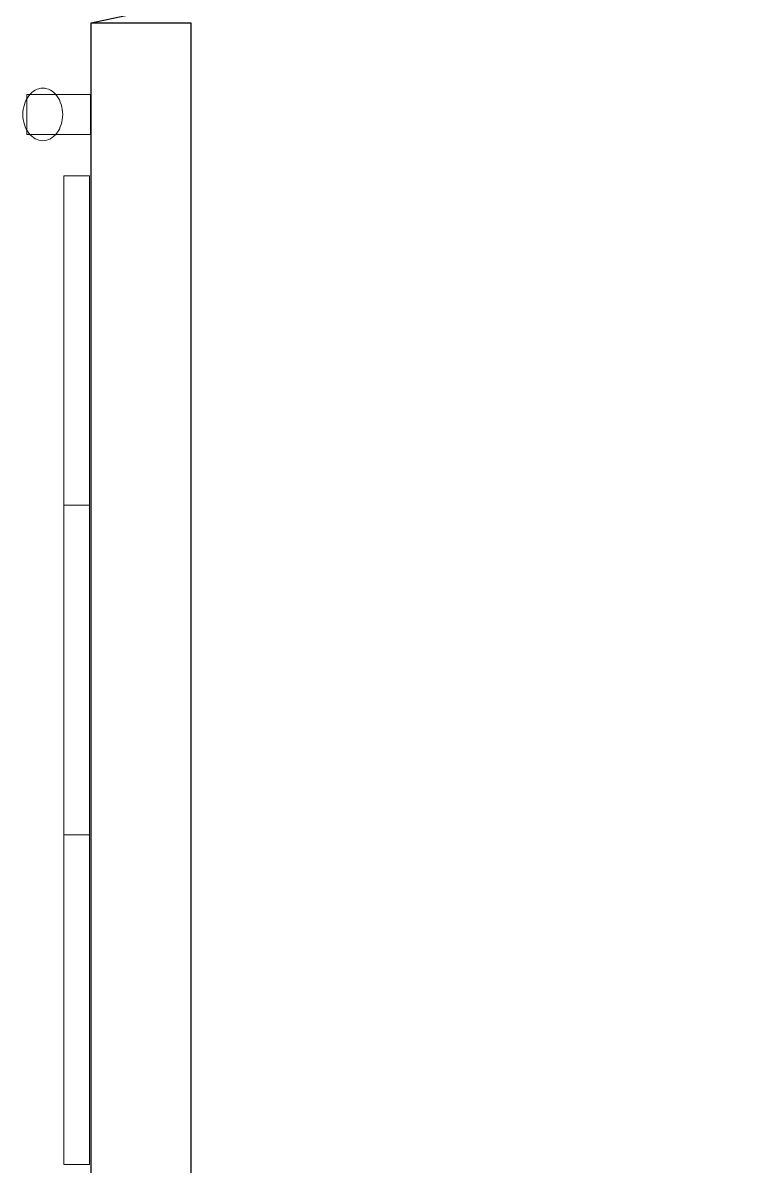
# Model space of a CAD drawing. Header units: metres. Extents: x 2172.2 to 2210.6, y 415.3 to 458.1.
# Drawn here: x 2201.74 to 2203.536, y 437.293 to 440.166 of the extents above; entities that cross this region are included whole.
import ezdxf

# ---------------------------------------------------------------- set-up
doc = ezdxf.new("R2010")
doc.units = ezdxf.units.M
for name, color, linetype, lineweight in [('NC_N1_WALL_DECOR', 7, 'CONTINUOUS', 13), ('NC_N1_WALL_LIGHTS', 7, 'CONTINUOUS', 13), ('NC_N1_WALLS', 7, 'CONTINUOUS', 25)]:
    doc.layers.add(name, color=color, linetype=linetype, lineweight=lineweight)

# ---------------------------------------------------------------- blocks, each defined once
blk = doc.blocks.new('NC_N1_ARCHITECTURE')
at = {"layer": 'NC_N1_WALLS', "linetype": 'CONTINUOUS', "lineweight": -2}
blk.add_lwpolyline([(11.91142, 2.791096), (11.91142, 6.166096), (12.16142, 6.166096), (12.16142, 3.041096), (13.53642, 3.041096), (13.53642, 2.791096)], close=True, dxfattribs=at)
blk = doc.blocks.new('NC_N1_DOOR_D2')
at = {"color": 0, "linetype": 'CONTINUOUS'}
for points in [[(-0.95, 0), (-0.7525, 0.9292)], [(0.95, 0), (0.7525, 0.9292)]]:
    blk.add_lwpolyline(points, dxfattribs=at)
at = {"color": 0}
for centre, start, end in [((-0.95, 0), 0, 78), ((0.95, 0), 102, 180)]:
    blk.add_arc(centre, 0.95, start, end, dxfattribs=at)
blk = doc.blocks.new('NC_N1_UNIQUE_WALL_COMPOSITION_12')
at = {"color": 0, "linetype": 'CONTINUOUS', "lineweight": -2}
blk.add_lwpolyline([(1.242, -0.065), (1.242, 0), (-1.242, 0), (-1.242, -0.065)], close=True, dxfattribs=at)
for points in [[(-0.414, -0.065), (-0.414, 0)], [(0.414, -0.065), (0.414, 0)]]:
    blk.add_lwpolyline(points, dxfattribs=at)
blk = doc.blocks.new('NC_N1_SCONCE')
at = {"color": 0, "linetype": 'CONTINUOUS', "lineweight": -2}
for points in [[(0.05, -0.16), (0.05, 0), (-0.05, 0), (-0.05, -0.16)], [(0.066, -0.12), (0.0657, -0.1151), (0.0647, -0.1102), (0.0632, -0.1055), (0.061, -0.1009), (0.0582, -0.0964), (0.0549, -0.0922), (0.051, -0.0883), (0.0467, -0.0846), (0.0419, -0.0813), (0.0367, -0.0784), (0.0311, -0.0759), (0.0253, -0.0738), (0.0192, -0.0722), (0.0129, -0.071), (0.0065, -0.0702), (0, -0.07), (-0.0065, -0.0702), (-0.0129, -0.071), (-0.0192, -0.0722), (-0.0253, -0.0738), (-0.0311, -0.0759), (-0.0367, -0.0784), (-0.0419, -0.0813), (-0.0467, -0.0846), (-0.051, -0.0883), (-0.0549, -0.0922), (-0.0582, -0.0964), (-0.061, -0.1009), (-0.0632, -0.1055), (-0.0647, -0.1102), (-0.0657, -0.1151), (-0.066, -0.12), (-0.0657, -0.1249), (-0.0647, -0.1298), (-0.0632, -0.1345), (-0.061, -0.1391), (-0.0582, -0.1436), (-0.0549, -0.1478), (-0.051, -0.1517), (-0.0467, -0.1554), (-0.0419, -0.1587), (-0.0367, -0.1616), (-0.0311, -0.1641), (-0.0253, -0.1662), (-0.0192, -0.1678), (-0.0129, -0.169), (-0.0065, -0.1698), (0, -0.17), (0.0065, -0.1698), (0.0129, -0.169), (0.0192, -0.1678), (0.0253, -0.1662), (0.0311, -0.1641), (0.0367, -0.1616), (0.0419, -0.1587), (0.0467, -0.1554), (0.051, -0.1517), (0.0549, -0.1478), (0.0582, -0.1436), (0.061, -0.1391), (0.0632, -0.1345), (0.0647, -0.1298), (0.0657, -0.1249)]]:
    blk.add_lwpolyline(points, close=True, dxfattribs=at)

msp = doc.modelspace()

# ---------------------------------------------------------------- block references
at = {"layer": 'NC_N1_WALL_DECOR', "linetype": 'CONTINUOUS', "rotation": -90}
msp.add_blockref('NC_N1_UNIQUE_WALL_COMPOSITION_12', (2201.9075, 438.5399), dxfattribs=at)
at = {"layer": 'NC_N1_WALL_LIGHTS', "linetype": 'CONTINUOUS', "rotation": -90}
msp.add_blockref('NC_N1_SCONCE', (2201.9099, 439.9359), dxfattribs=at)
at = {"layer": 'NC_N1_WALLS'}
msp.add_blockref('NC_N1_ARCHITECTURE', (2190, 434), dxfattribs=at)
at = {"layer": 'NC_N1_WALLS', "rotation": -90}
msp.add_blockref('NC_N1_DOOR_D2', (2201.9114, 441.1161), dxfattribs=at)

doc.saveas('drawing.dxf')
